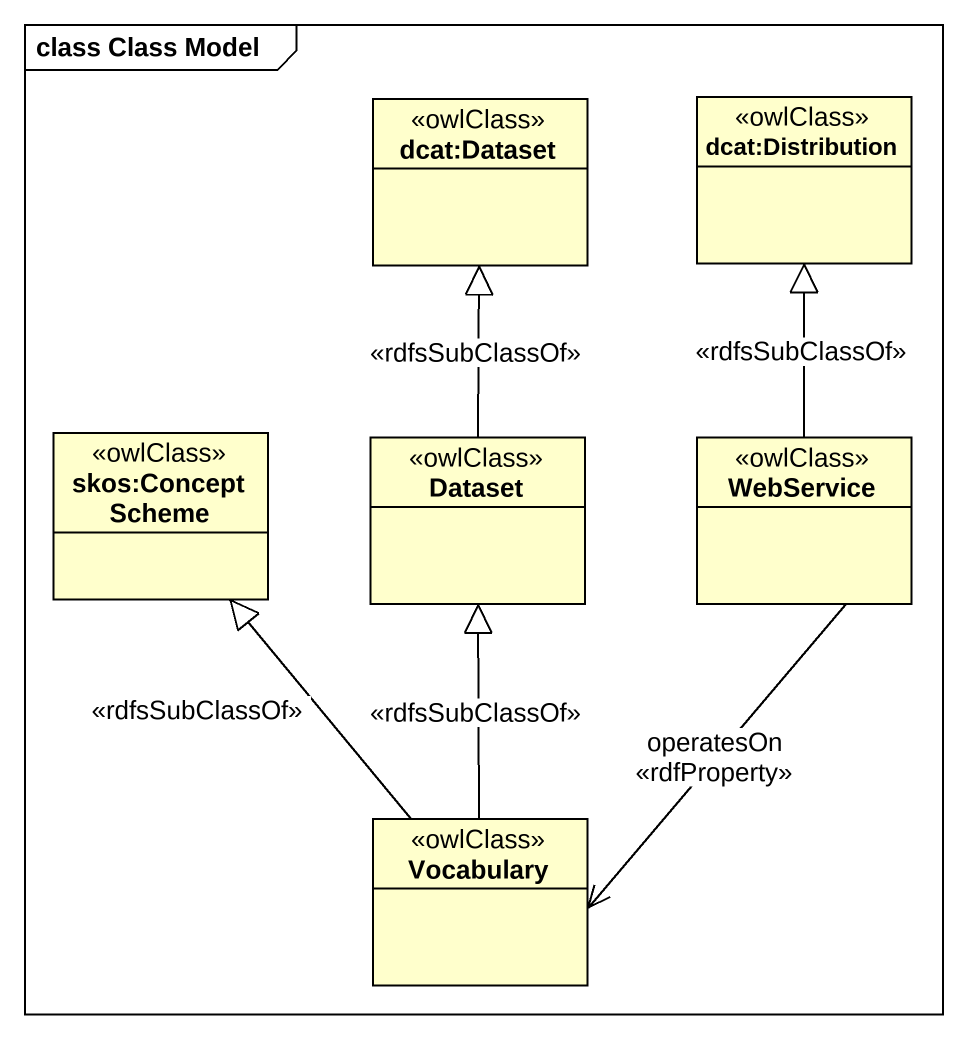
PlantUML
@startuml
mainframe class Class Model
hide circle
hide empty members
class "dcat:Dataset" as dcat_Dataset <<owlClass>>
class "dcat:Distribution" as dcat_Distribution <<owlClass>>
class "skos:ConceptScheme" as skos_ConceptScheme <<owlClass>>
class Dataset <<owlClass>>
class WebService <<owlClass>>
class Vocabulary <<owlClass>>
Dataset -up-|> dcat_Dataset : <<rdfsSubClassOf>>
WebService -up-|> dcat_Distribution : <<rdfsSubClassOf>>
WebService --> Vocabulary : operatesOn\n<<rdfProperty>>
Vocabulary -up-|> skos_ConceptScheme : <<rdfsSubClassOf>>
Vocabulary -up-|> Dataset : <<rdfsSubClassOf>>
@enduml
